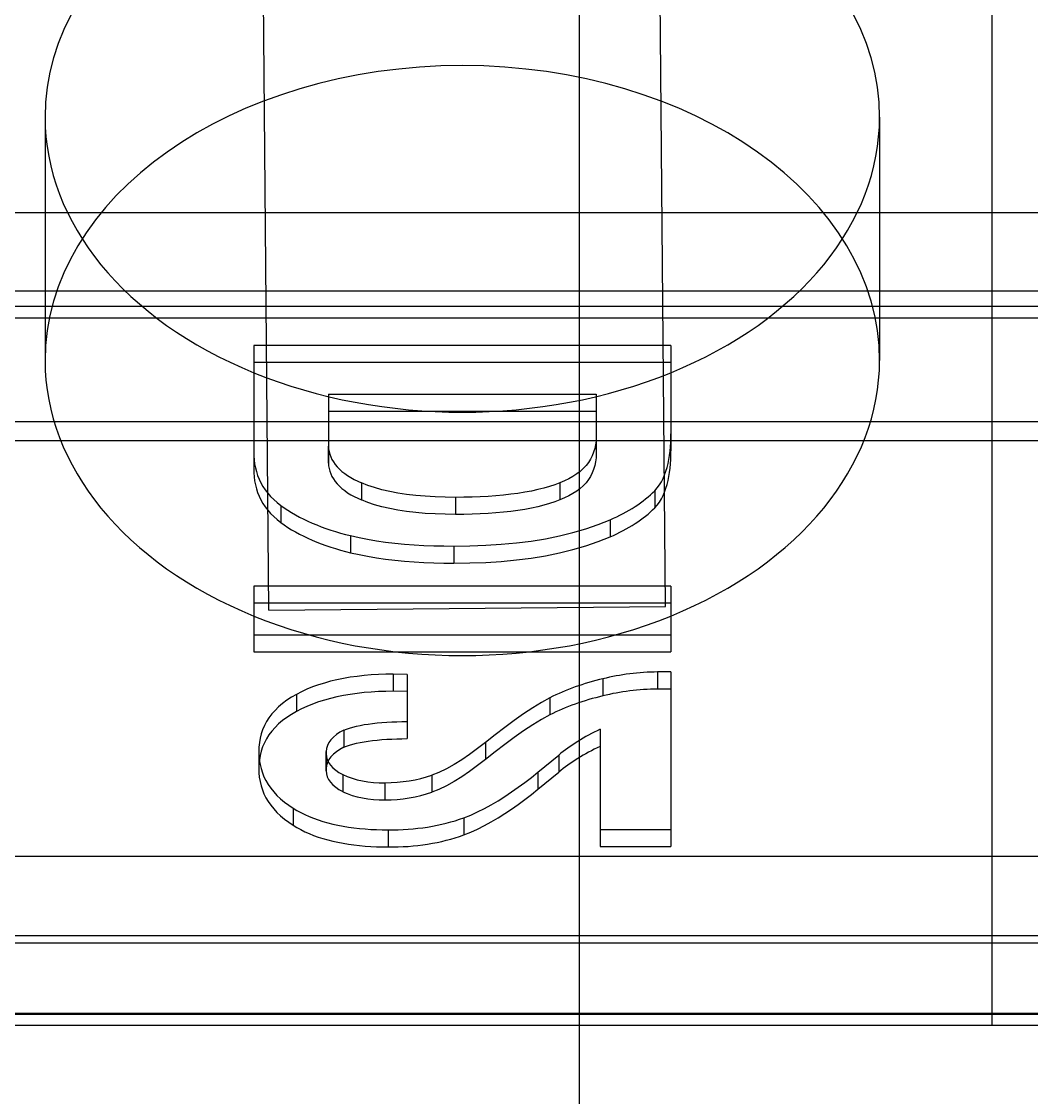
# Model space of a CAD drawing. Extents: x 0 to 171, y 0 to 233.
# Drawn here: x 62.26 to 67.08, y 15.17 to 20.3 of the extents above; entities that cross this region are included whole.
import ezdxf

# ---------------------------------------------------------------- set-up
doc = ezdxf.new("R2010")
doc.units = 0
doc.layers.add('-15N-THT. THIẾT BỊ ĐÓNG MỞ', color=40, linetype='CONTINUOUS')

# ---------------------------------------------------------------- blocks, each defined once
blk = doc.blocks.new('06 - N - SC VSD CHIẾU TRÊN ATV630U75~D11N4')
at = {"layer": '-15N-THT. THIẾT BỊ ĐÓNG MỞ'}
for p, q in [((-18.6118, -217.4922), (-18.6118, -200.9863)), ((-22.0584, -215.5116), (-22.1313, -207.1601)), ((-20.1695, -215.4951), (-20.2422, -207.1558)), ((-20.5802, -209.1443), (-20.5802, -228.5315)), ((-20.5802, -209.1443), (-20.5802, -228.5315)), ((-23.1255, -213.1625), (-23.1255, -214.3225)), ((-19.1487, -213.1625), (-19.1487, -214.3225)), ((-1.9884, -213.6182), (-49.2078, -213.6182)), ((39.5042, -213.9921), (-38.8143, -213.9921)), ((-38.8143, -214.0624), (39.5042, -214.0624)), ((39.5042, -214.1207), (-38.8143, -214.1207)), ((-22.1313, -214.2505), (-22.1313, -214.8383)), ((-20.1429, -214.2505), (-22.1313, -214.2505)), ((-20.1429, -214.2505), (-20.1429, -214.7523)), ((-20.1429, -214.3319), (-22.1313, -214.3319)), ((-21.7749, -214.4827), (-20.4993, -214.4827)), ((-21.7749, -214.4827), (-21.7749, -214.8081)), ((-20.4993, -214.4827), (-20.4993, -214.767)), ((-21.7749, -214.5642), (-20.4993, -214.5642)), ((-72.7889, -214.6125), (72.7889, -214.6125)), ((-20.4993, -214.6856), (-20.5, -214.7047)), ((-20.1431, -214.6921), (-20.1429, -214.6709)), ((-43.1916, -214.7038), (66.4715, -214.7038)), ((-21.775, -214.8114), (-21.775, -214.7299)), ((-20.5022, -214.7234), (-20.506, -214.7418)), ((-20.5, -214.7047), (-20.5022, -214.7234)), ((-20.147, -214.7543), (-20.1452, -214.7339)), ((-20.1452, -214.7339), (-20.1439, -214.7131)), ((-20.1439, -214.7131), (-20.1431, -214.6921)), ((-22.1313, -214.7568), (-22.1308, -214.7764)), ((-22.1308, -214.7764), (-22.1293, -214.7957)), ((-20.5181, -214.7767), (-20.5263, -214.793)), ((-20.5113, -214.7596), (-20.5181, -214.7767)), ((-20.506, -214.7418), (-20.5113, -214.7596)), ((-20.5, -214.7861), (-20.5022, -214.8049)), ((-20.4993, -214.767), (-20.5, -214.7861)), ((-20.1527, -214.794), (-20.1495, -214.7743)), ((-20.1495, -214.7743), (-20.147, -214.7543)), ((-20.1439, -214.7946), (-20.1431, -214.7736)), ((-20.1431, -214.7736), (-20.1429, -214.7523)), ((-22.1313, -214.8383), (-22.1308, -214.8578)), ((-22.1293, -214.7957), (-22.1268, -214.8147)), ((-22.1268, -214.8147), (-22.1232, -214.8335)), ((-22.1232, -214.8335), (-22.1185, -214.8519)), ((-20.5608, -214.8373), (-20.5756, -214.8506)), ((-20.5476, -214.8233), (-20.5608, -214.8373)), ((-20.5362, -214.8086), (-20.5476, -214.8233)), ((-20.5263, -214.793), (-20.5362, -214.8086)), ((-20.506, -214.8232), (-20.5113, -214.841)), ((-20.5022, -214.8049), (-20.506, -214.8232)), ((-20.1666, -214.85), (-20.1612, -214.8319)), ((-20.1612, -214.8319), (-20.1565, -214.8132)), ((-20.1565, -214.8132), (-20.1527, -214.794)), ((-20.1495, -214.8558), (-20.147, -214.8357)), ((-20.147, -214.8357), (-20.1452, -214.8153)), ((-20.1452, -214.8153), (-20.1439, -214.7946)), ((-22.1308, -214.8578), (-22.1293, -214.8771)), ((-22.1293, -214.8771), (-22.1268, -214.8962)), ((-22.1185, -214.8519), (-22.1126, -214.8701)), ((-22.1126, -214.8701), (-22.1055, -214.8878)), ((-22.1055, -214.8878), (-22.0971, -214.9051)), ((-20.6291, -214.8859), (-20.6499, -214.8961)), ((-20.6098, -214.8748), (-20.6291, -214.8859)), ((-20.592, -214.8631), (-20.6098, -214.8748)), ((-20.5756, -214.8506), (-20.592, -214.8631)), ((-20.5362, -214.89), (-20.5476, -214.9048)), ((-20.5263, -214.8745), (-20.5362, -214.89)), ((-20.5181, -214.8581), (-20.5263, -214.8745)), ((-20.5113, -214.841), (-20.5181, -214.8581)), ((-20.1885, -214.9003), (-20.1802, -214.8843)), ((-20.1802, -214.8843), (-20.173, -214.8675)), ((-20.173, -214.8675), (-20.1666, -214.85)), ((-20.1565, -214.8946), (-20.1527, -214.8754)), ((-20.1527, -214.8754), (-20.1495, -214.8558)), ((-22.1268, -214.8962), (-22.1232, -214.9149)), ((-22.1232, -214.9149), (-22.1185, -214.9334)), ((-22.1185, -214.9334), (-22.1126, -214.9515)), ((-22.0971, -214.9051), (-22.0875, -214.9221)), ((-22.0875, -214.9221), (-22.0766, -214.9385)), ((-22.0766, -214.9385), (-22.0644, -214.9545)), ((-21.617, -214.9055), (-21.617, -214.9869)), ((-21.5875, -214.9173), (-21.617, -214.9055)), ((-21.5552, -214.9282), (-21.5875, -214.9173)), ((-21.5203, -214.938), (-21.5552, -214.9282)), ((-21.4831, -214.9468), (-21.5203, -214.938)), ((-20.7777, -214.9377), (-20.8078, -214.9443)), ((-20.7489, -214.9305), (-20.7777, -214.9377)), ((-20.7217, -214.9227), (-20.7489, -214.9305)), ((-20.696, -214.9143), (-20.7217, -214.9227)), ((-20.672, -214.9055), (-20.696, -214.9143)), ((-20.6499, -214.8961), (-20.672, -214.9055)), ((-20.672, -214.9055), (-20.672, -214.9869)), ((-20.5756, -214.932), (-20.592, -214.9445)), ((-20.5608, -214.9188), (-20.5756, -214.932)), ((-20.5476, -214.9048), (-20.5608, -214.9188)), ((-20.2198, -214.9427), (-20.2082, -214.9296)), ((-20.2198, -214.9427), (-20.2198, -215.0241)), ((-20.2082, -214.9296), (-20.1978, -214.9154)), ((-20.1978, -214.9154), (-20.1885, -214.9003)), ((-20.173, -214.949), (-20.1666, -214.9314)), ((-20.1666, -214.9314), (-20.1612, -214.9133)), ((-20.1612, -214.9133), (-20.1565, -214.8946)), ((-22.1126, -214.9515), (-22.1055, -214.9692)), ((-22.1055, -214.9692), (-22.0971, -214.9866)), ((-22.0971, -214.9866), (-22.0875, -215.0035)), ((-22.0644, -214.9545), (-22.0509, -214.9699)), ((-22.0509, -214.9699), (-22.036, -214.9848)), ((-22.036, -214.9848), (-22.0198, -214.9991)), ((-21.5875, -214.9987), (-21.617, -214.9869)), ((-21.4438, -214.9543), (-21.4831, -214.9468)), ((-21.4025, -214.9606), (-21.4438, -214.9543)), ((-21.3592, -214.9656), (-21.4025, -214.9606)), ((-21.314, -214.9695), (-21.3592, -214.9656)), ((-21.267, -214.9723), (-21.314, -214.9695)), ((-21.219, -214.9739), (-21.267, -214.9723)), ((-21.1702, -214.9744), (-21.219, -214.9739)), ((-21.1301, -214.9741), (-21.1702, -214.9744)), ((-21.1702, -214.9744), (-21.1702, -215.0559)), ((-21.0907, -214.9733), (-21.1301, -214.9741)), ((-21.052, -214.9719), (-21.0907, -214.9733)), ((-21.014, -214.9698), (-21.052, -214.9719)), ((-20.977, -214.9672), (-21.014, -214.9698)), ((-20.9409, -214.964), (-20.977, -214.9672)), ((-20.9059, -214.96), (-20.9409, -214.964)), ((-20.8719, -214.9554), (-20.9059, -214.96)), ((-20.8392, -214.9502), (-20.8719, -214.9554)), ((-20.8078, -214.9443), (-20.8392, -214.9502)), ((-20.672, -214.9869), (-20.696, -214.9958)), ((-20.6499, -214.9775), (-20.672, -214.9869)), ((-20.6291, -214.9673), (-20.6499, -214.9775)), ((-20.6098, -214.9563), (-20.6291, -214.9673)), ((-20.592, -214.9445), (-20.6098, -214.9563)), ((-20.1978, -214.9968), (-20.1885, -214.9817)), ((-20.1885, -214.9817), (-20.1802, -214.9657)), ((-20.1802, -214.9657), (-20.173, -214.949)), ((-22.0875, -215.0035), (-22.0766, -215.02)), ((-22.0766, -215.02), (-22.0644, -215.0359)), ((-22.0644, -215.0359), (-22.0509, -215.0514)), ((-22.0198, -214.9991), (-22.0023, -215.0128)), ((-22.0023, -215.0128), (-22.0023, -215.0942)), ((-21.5552, -215.0096), (-21.5875, -214.9987)), ((-21.5203, -215.0195), (-21.5552, -215.0096)), ((-21.4831, -215.0282), (-21.5203, -215.0195)), ((-21.4438, -215.0358), (-21.4831, -215.0282)), ((-21.4025, -215.042), (-21.4438, -215.0358)), ((-21.3592, -215.0471), (-21.4025, -215.042)), ((-20.9059, -215.0415), (-20.9409, -215.0454)), ((-20.8719, -215.0369), (-20.9059, -215.0415)), ((-20.8392, -215.0316), (-20.8719, -215.0369)), ((-20.8078, -215.0257), (-20.8392, -215.0316)), ((-20.7777, -215.0192), (-20.8078, -215.0257)), ((-20.7489, -215.012), (-20.7777, -215.0192)), ((-20.7217, -215.0041), (-20.7489, -215.012)), ((-20.696, -214.9958), (-20.7217, -215.0041)), ((-20.2198, -215.0241), (-20.2082, -215.011)), ((-20.2082, -215.011), (-20.1978, -214.9968)), ((-22.0509, -215.0514), (-22.036, -215.0662)), ((-22.036, -215.0662), (-22.0198, -215.0805)), ((-22.0198, -215.0805), (-22.0023, -215.0942)), ((-21.314, -215.051), (-21.3592, -215.0471)), ((-21.267, -215.0537), (-21.314, -215.051)), ((-21.219, -215.0553), (-21.267, -215.0537)), ((-21.1702, -215.0558), (-21.219, -215.0553)), ((-21.1301, -215.0556), (-21.1702, -215.0558)), ((-21.0907, -215.0547), (-21.1301, -215.0556)), ((-21.052, -215.0533), (-21.0907, -215.0547)), ((-21.014, -215.0513), (-21.052, -215.0533)), ((-20.977, -215.0487), (-21.014, -215.0513)), ((-20.9409, -215.0454), (-20.977, -215.0487)), ((-20.4892, -215.1038), (-20.4332, -215.0812)), ((-20.4332, -215.0812), (-20.4332, -215.1626)), ((-20.6738, -215.1579), (-20.6097, -215.1422)), ((-20.6097, -215.1422), (-20.5481, -215.1242)), ((-20.5481, -215.1242), (-20.4892, -215.1038)), ((-21.6694, -215.1568), (-21.6294, -215.1658)), ((-21.6694, -215.1568), (-21.6694, -215.2383)), ((-21.6294, -215.1658), (-21.5882, -215.1739)), ((-21.5882, -215.1739), (-21.5459, -215.181)), ((-21.5459, -215.181), (-21.5026, -215.1873)), ((-21.5026, -215.1873), (-21.4583, -215.1926)), ((-21.4583, -215.1926), (-21.4132, -215.197)), ((-21.4132, -215.197), (-21.3673, -215.2005)), ((-21.0254, -215.203), (-20.9517, -215.1983)), ((-20.9517, -215.1983), (-20.8794, -215.1914)), ((-20.8794, -215.1914), (-20.8089, -215.1825)), ((-20.8089, -215.1825), (-20.7403, -215.1714)), ((-20.7403, -215.1714), (-20.6738, -215.1579)), ((-20.5481, -215.2056), (-20.4892, -215.1853)), ((-20.4892, -215.1853), (-20.4332, -215.1626)), ((-21.6694, -215.2383), (-21.6294, -215.2473)), ((-21.6294, -215.2473), (-21.5882, -215.2554)), ((-21.3673, -215.2005), (-21.3206, -215.2033)), ((-21.3206, -215.2033), (-21.2733, -215.2052)), ((-21.2733, -215.2052), (-21.2254, -215.2063)), ((-21.2254, -215.2063), (-21.1769, -215.2067)), ((-21.1769, -215.2067), (-21.1006, -215.2058)), ((-21.1769, -215.2067), (-21.1769, -215.2881)), ((-21.1006, -215.2058), (-21.0254, -215.203)), ((-20.7403, -215.2528), (-20.6738, -215.2394)), ((-20.6738, -215.2394), (-20.6097, -215.2237)), ((-20.6097, -215.2237), (-20.5481, -215.2056)), ((-21.5882, -215.2554), (-21.5459, -215.2625)), ((-21.5459, -215.2625), (-21.5026, -215.2687)), ((-21.5026, -215.2687), (-21.4583, -215.274)), ((-21.4583, -215.274), (-21.4132, -215.2784)), ((-21.4132, -215.2784), (-21.3673, -215.282)), ((-21.3673, -215.282), (-21.3206, -215.2847)), ((-21.3206, -215.2847), (-21.2733, -215.2866)), ((-21.2733, -215.2866), (-21.2254, -215.2878)), ((-21.2254, -215.2878), (-21.1769, -215.2881)), ((-21.1769, -215.2881), (-21.1006, -215.2872)), ((-21.1006, -215.2872), (-21.0254, -215.2844)), ((-21.0254, -215.2844), (-20.9517, -215.2797)), ((-20.9517, -215.2797), (-20.8794, -215.2729)), ((-20.8794, -215.2729), (-20.8089, -215.2639)), ((-20.8089, -215.2639), (-20.7403, -215.2528)), ((-22.1313, -215.3972), (-22.1313, -215.7109)), ((-20.1429, -215.3972), (-22.1313, -215.3972)), ((-20.1429, -215.3972), (-20.1429, -215.7109)), ((-20.1429, -215.4786), (-22.1313, -215.4786)), ((-22.0584, -215.5116), (-20.1695, -215.4951)), ((-20.1695, -215.4951), (-20.1695, -215.4951)), ((-22.0584, -215.5116), (-22.0584, -215.5116)), ((-22.1313, -215.6295), (-20.1429, -215.6295)), ((-22.1313, -215.7109), (-20.1429, -215.7109)), ((-20.2063, -215.8068), (-20.2063, -215.8882)), ((-20.1429, -215.8068), (-20.2063, -215.8068)), ((-20.1429, -215.8068), (-20.1429, -216.6385)), ((-21.7943, -215.8594), (-21.8229, -215.8684)), ((-21.7648, -215.8512), (-21.7943, -215.8594)), ((-21.7345, -215.8439), (-21.7648, -215.8512)), ((-21.7033, -215.8376), (-21.7345, -215.8439)), ((-21.6714, -215.8322), (-21.7033, -215.8376)), ((-21.6388, -215.8276), (-21.6714, -215.8322)), ((-21.6055, -215.8239), (-21.6388, -215.8276)), ((-21.5716, -215.8211), (-21.6055, -215.8239)), ((-21.5372, -215.8192), (-21.5716, -215.8211)), ((-21.5023, -215.818), (-21.5372, -215.8192)), ((-21.4672, -215.8176), (-21.5023, -215.818)), ((-21.4672, -215.8176), (-21.4672, -215.899)), ((-21.3997, -215.8184), (-21.4672, -215.8176)), ((-21.3997, -215.8184), (-21.3997, -216.1244)), ((-20.4669, -215.8393), (-20.4669, -215.9207)), ((-21.9275, -215.9136), (-21.9512, -215.9273)), ((-21.9029, -215.901), (-21.9275, -215.9136)), ((-21.9275, -215.9136), (-21.9275, -215.9951)), ((-21.8773, -215.8893), (-21.9029, -215.901)), ((-21.8506, -215.8784), (-21.8773, -215.8893)), ((-21.8229, -215.8684), (-21.8506, -215.8784)), ((-21.6714, -215.9136), (-21.7033, -215.919)), ((-21.6388, -215.9091), (-21.6714, -215.9136)), ((-21.6055, -215.9054), (-21.6388, -215.9091)), ((-21.5716, -215.9026), (-21.6055, -215.9054)), ((-21.5372, -215.9006), (-21.5716, -215.9026)), ((-21.5023, -215.8994), (-21.5372, -215.9006)), ((-21.4672, -215.899), (-21.5023, -215.8994)), ((-21.3997, -215.8998), (-21.4672, -215.899)), ((-20.1429, -215.8882), (-20.2063, -215.8882)), ((-21.9939, -215.957), (-22.0127, -215.973)), ((-21.9734, -215.9417), (-21.9939, -215.957)), ((-21.9512, -215.9273), (-21.9734, -215.9417)), ((-21.8506, -215.9599), (-21.8773, -215.9707)), ((-21.8229, -215.9499), (-21.8506, -215.9599)), ((-21.7943, -215.9408), (-21.8229, -215.9499)), ((-21.7648, -215.9326), (-21.7943, -215.9408)), ((-21.7345, -215.9254), (-21.7648, -215.9326)), ((-21.7033, -215.919), (-21.7345, -215.9254)), ((-20.7597, -215.9516), (-20.8018, -215.9774)), ((-20.7196, -215.9297), (-20.7597, -215.9516)), ((-20.7196, -215.9297), (-20.7196, -216.0111)), ((-22.045, -216.0071), (-22.0585, -216.025)), ((-22.0297, -215.9897), (-22.045, -216.0071)), ((-22.0127, -215.973), (-22.0297, -215.9897)), ((-21.9512, -216.0087), (-21.9734, -216.0232)), ((-21.9275, -215.9951), (-21.9512, -216.0087)), ((-21.9029, -215.9825), (-21.9275, -215.9951)), ((-21.8773, -215.9707), (-21.9029, -215.9825)), ((-20.8453, -216.0064), (-20.8899, -216.0378)), ((-20.8018, -215.9774), (-20.8453, -216.0064)), ((-20.7196, -216.0111), (-20.7597, -216.033)), ((-22.0803, -216.0626), (-22.0887, -216.0822)), ((-22.0703, -216.0435), (-22.0803, -216.0626)), ((-22.0585, -216.025), (-22.0703, -216.0435)), ((-22.0127, -216.0545), (-22.0297, -216.0712)), ((-21.9939, -216.0385), (-22.0127, -216.0545)), ((-21.9734, -216.0232), (-21.9939, -216.0385)), ((-21.6743, -216.0742), (-21.6588, -216.0696)), ((-21.6588, -216.0696), (-21.6421, -216.0653)), ((-21.6421, -216.0653), (-21.6242, -216.0614)), ((-21.6242, -216.0614), (-21.6053, -216.0579)), ((-21.6053, -216.0579), (-21.5853, -216.0549)), ((-21.5853, -216.0549), (-21.5645, -216.0522)), ((-21.5645, -216.0522), (-21.5428, -216.0499)), ((-21.5428, -216.0499), (-21.5203, -216.0479)), ((-21.5203, -216.0479), (-21.4971, -216.0463)), ((-21.4971, -216.0463), (-21.4734, -216.045)), ((-21.4734, -216.045), (-21.4492, -216.044)), ((-21.4492, -216.044), (-21.4246, -216.0433)), ((-21.4246, -216.0433), (-21.3997, -216.0429)), ((-20.8899, -216.0378), (-20.9353, -216.0713)), ((-20.8018, -216.0588), (-20.8453, -216.0878)), ((-20.7597, -216.033), (-20.8018, -216.0588)), ((-22.0955, -216.1022), (-22.1006, -216.1227)), ((-22.0887, -216.0822), (-22.0955, -216.1022)), ((-22.0585, -216.1064), (-22.0703, -216.125)), ((-22.045, -216.0885), (-22.0585, -216.1064)), ((-22.0297, -216.0712), (-22.045, -216.0885)), ((-21.701, -216.0845), (-21.6884, -216.0792)), ((-21.701, -216.0845), (-21.701, -216.1659)), ((-21.6884, -216.0792), (-21.6743, -216.0742)), ((-20.9811, -216.1064), (-21.0272, -216.1428)), ((-20.9353, -216.0713), (-20.9811, -216.1064)), ((-20.8899, -216.1193), (-20.9353, -216.1527)), ((-20.8453, -216.0878), (-20.8899, -216.1193)), ((-20.4804, -216.0801), (-20.4804, -216.6385)), ((-22.1063, -216.1647), (-22.107, -216.1862)), ((-22.1042, -216.1435), (-22.1063, -216.1647)), ((-22.1006, -216.1227), (-22.1042, -216.1435)), ((-22.0887, -216.1637), (-22.0955, -216.1837)), ((-22.0803, -216.1441), (-22.0887, -216.1637)), ((-22.0703, -216.125), (-22.0803, -216.1441)), ((-21.701, -216.1659), (-21.6884, -216.1607)), ((-21.6884, -216.1607), (-21.6743, -216.1557)), ((-21.6743, -216.1557), (-21.6588, -216.151)), ((-21.6588, -216.151), (-21.6421, -216.1467)), ((-21.6421, -216.1467), (-21.6242, -216.1428)), ((-21.6242, -216.1428), (-21.6053, -216.1394)), ((-21.6053, -216.1394), (-21.5853, -216.1363)), ((-21.5853, -216.1363), (-21.5645, -216.1336)), ((-21.5645, -216.1336), (-21.5428, -216.1313)), ((-21.5428, -216.1313), (-21.5203, -216.1293)), ((-21.5203, -216.1293), (-21.4971, -216.1277)), ((-21.4971, -216.1277), (-21.4734, -216.1264)), ((-21.4734, -216.1264), (-21.4492, -216.1255)), ((-21.4492, -216.1255), (-21.4246, -216.1248)), ((-21.4246, -216.1248), (-21.3997, -216.1244)), ((-21.0644, -216.1717), (-21.1022, -216.1994)), ((-21.0272, -216.1428), (-21.0644, -216.1717)), ((-21.0272, -216.1428), (-21.0272, -216.2242)), ((-20.9353, -216.1527), (-20.9811, -216.1878)), ((-22.107, -216.1862), (-22.1064, -216.2069)), ((-22.107, -216.1862), (-22.107, -216.2676)), ((-22.1064, -216.2069), (-22.1044, -216.2273)), ((-22.1006, -216.2042), (-22.1042, -216.225)), ((-22.0955, -216.1837), (-22.1006, -216.2042)), ((-21.7859, -216.2675), (-21.7859, -216.1861)), ((-21.7859, -216.2782), (-21.7859, -216.1967)), ((-21.7857, -216.1916), (-21.7857, -216.273)), ((-21.1022, -216.1994), (-21.1396, -216.225)), ((-21.0272, -216.2242), (-21.0644, -216.2532)), ((-20.9811, -216.1878), (-21.0272, -216.2242)), ((-20.7773, -216.2845), (-20.6774, -216.2032)), ((-20.6774, -216.2032), (-20.6774, -216.2846)), ((-22.1063, -216.2461), (-22.107, -216.2676)), ((-22.107, -216.2676), (-22.1064, -216.2883)), ((-22.1042, -216.225), (-22.1063, -216.2461)), ((-22.1044, -216.2273), (-22.101, -216.2475)), ((-22.101, -216.2475), (-22.0962, -216.2674)), ((-22.0962, -216.2674), (-22.0899, -216.287)), ((-21.2131, -216.2683), (-21.2487, -216.2853)), ((-21.1765, -216.248), (-21.2131, -216.2683)), ((-21.1396, -216.225), (-21.1765, -216.248)), ((-21.0644, -216.2532), (-21.1022, -216.2809)), ((-22.1064, -216.2883), (-22.1044, -216.3088)), ((-22.1044, -216.3088), (-22.101, -216.329)), ((-22.0899, -216.287), (-22.0822, -216.3061)), ((-22.0822, -216.3061), (-22.0729, -216.3248)), ((-22.0729, -216.3248), (-22.0621, -216.3431)), ((-21.7072, -216.2959), (-21.7072, -216.3774)), ((-21.2487, -216.2853), (-21.2822, -216.2984)), ((-21.2822, -216.2984), (-21.2822, -216.3799)), ((-21.1396, -216.3064), (-21.1765, -216.3294)), ((-21.1022, -216.2809), (-21.1396, -216.3064)), ((-20.8393, -216.3332), (-20.8082, -216.3092)), ((-20.8082, -216.3092), (-20.7773, -216.2845)), ((-20.7773, -216.2845), (-20.7773, -216.3659)), ((-20.7773, -216.3659), (-20.6774, -216.2846)), ((-22.101, -216.329), (-22.0962, -216.3488)), ((-22.0962, -216.3488), (-22.0899, -216.3684)), ((-22.0899, -216.3684), (-22.0822, -216.3875)), ((-22.0621, -216.3431), (-22.0497, -216.3608)), ((-22.0497, -216.3608), (-22.0358, -216.3781)), ((-22.0358, -216.3781), (-22.0203, -216.3949)), ((-21.5063, -216.3348), (-21.5063, -216.4163)), ((-21.2487, -216.3667), (-21.2822, -216.3799)), ((-21.2131, -216.3497), (-21.2487, -216.3667)), ((-21.1765, -216.3294), (-21.2131, -216.3497)), ((-20.9024, -216.3788), (-20.8707, -216.3565)), ((-20.8707, -216.3565), (-20.8393, -216.3332)), ((-20.8082, -216.3907), (-20.7773, -216.3659)), ((-22.0822, -216.3875), (-22.0729, -216.4062)), ((-22.0729, -216.4062), (-22.0621, -216.4245)), ((-22.0621, -216.4245), (-22.0497, -216.4423)), ((-22.0203, -216.3949), (-22.0032, -216.4111)), ((-22.0032, -216.4111), (-21.9846, -216.4267)), ((-21.9846, -216.4267), (-21.9645, -216.4417)), ((-20.999, -216.4398), (-20.9666, -216.4206)), ((-20.9666, -216.4206), (-20.9344, -216.4003)), ((-20.9344, -216.4003), (-20.9024, -216.3788)), ((-20.8707, -216.4379), (-20.8393, -216.4147)), ((-20.8393, -216.4147), (-20.8082, -216.3907)), ((-22.0497, -216.4423), (-22.0358, -216.4596)), ((-22.0358, -216.4596), (-22.0203, -216.4763)), ((-22.0203, -216.4763), (-22.0032, -216.4925)), ((-21.9645, -216.4417), (-21.943, -216.456)), ((-21.943, -216.456), (-21.9251, -216.4668)), ((-21.943, -216.456), (-21.943, -216.5375)), ((-21.9251, -216.4668), (-21.9064, -216.477)), ((-21.9064, -216.477), (-21.8869, -216.4866)), ((-21.0971, -216.4889), (-21.0643, -216.4741)), ((-21.0643, -216.4741), (-21.0316, -216.4577)), ((-21.0316, -216.4577), (-20.999, -216.4398)), ((-20.9344, -216.4817), (-20.9024, -216.4603)), ((-20.9024, -216.4603), (-20.8707, -216.4379)), ((-22.0032, -216.4925), (-21.9846, -216.5081)), ((-21.9846, -216.5081), (-21.9645, -216.5231)), ((-21.9645, -216.5231), (-21.943, -216.5375)), ((-21.8869, -216.4866), (-21.8666, -216.4957)), ((-21.8666, -216.4957), (-21.8455, -216.5042)), ((-21.8455, -216.5042), (-21.8237, -216.5121)), ((-21.8237, -216.5121), (-21.8013, -216.5193)), ((-21.8013, -216.5193), (-21.7782, -216.5259)), ((-21.7782, -216.5259), (-21.7545, -216.5319)), ((-21.7545, -216.5319), (-21.7302, -216.5373)), ((-21.1298, -216.502), (-21.0971, -216.4889)), ((-21.1298, -216.502), (-21.1298, -216.5834)), ((-21.0316, -216.5391), (-20.999, -216.5213)), ((-20.999, -216.5213), (-20.9666, -216.5021)), ((-20.9666, -216.5021), (-20.9344, -216.4817)), ((-21.943, -216.5375), (-21.9251, -216.5482)), ((-21.9251, -216.5482), (-21.9064, -216.5584)), ((-21.9064, -216.5584), (-21.8869, -216.5681)), ((-21.8869, -216.5681), (-21.8666, -216.5771)), ((-21.8666, -216.5771), (-21.8455, -216.5856)), ((-21.7302, -216.5373), (-21.7053, -216.5421)), ((-21.7053, -216.5421), (-21.6799, -216.5462)), ((-21.6799, -216.5462), (-21.654, -216.5498)), ((-21.654, -216.5498), (-21.6276, -216.5528)), ((-21.6276, -216.5528), (-21.6008, -216.5552)), ((-21.6008, -216.5552), (-21.5737, -216.557)), ((-21.5737, -216.557), (-21.5461, -216.5584)), ((-21.5461, -216.5584), (-21.5183, -216.5591)), ((-21.5183, -216.5591), (-21.4901, -216.5594)), ((-21.4901, -216.5594), (-21.4901, -216.6408)), ((-21.1298, -216.5834), (-21.0971, -216.5704)), ((-21.0971, -216.5704), (-21.0643, -216.5555)), ((-21.0643, -216.5555), (-21.0316, -216.5391)), ((-20.4804, -216.557), (-20.1429, -216.557)), ((-21.8455, -216.5856), (-21.8237, -216.5935)), ((-21.8237, -216.5935), (-21.8013, -216.6007)), ((-21.8013, -216.6007), (-21.7782, -216.6074)), ((-21.7782, -216.6074), (-21.7545, -216.6133)), ((-21.7545, -216.6133), (-21.7302, -216.6187)), ((-21.7302, -216.6187), (-21.7053, -216.6235)), ((-21.7053, -216.6235), (-21.6799, -216.6277)), ((-21.6799, -216.6277), (-21.654, -216.6312)), ((-21.654, -216.6312), (-21.6276, -216.6342)), ((-21.6276, -216.6342), (-21.6008, -216.6366)), ((-21.6008, -216.6366), (-21.5737, -216.6385)), ((-21.5737, -216.6385), (-21.5461, -216.6398)), ((-21.5461, -216.6398), (-21.5183, -216.6406)), ((-21.5183, -216.6406), (-21.4901, -216.6408)), ((-20.4804, -216.6385), (-20.1429, -216.6385)), ((39.5042, -216.6867), (-38.8143, -216.6867)), ((39.5042, -217.0643), (-38.8143, -217.0643)), ((-42.1675, -217.098), (65.906, -217.098)), ((-38.8143, -217.4339), (39.5042, -217.4339)), ((39.5042, -217.4399), (-38.8143, -217.4399)), ((39.5042, -217.4922), (-38.8143, -217.4922))]:
    blk.add_line(p, q, dxfattribs=at)
for centre, major_axis, ratio, start_param, end_param in [((-21.1371, -213.1625), (-1.9884, 0), 0.707107, 3.141593, 6.283185), ((-21.1371, -214.3225), (-1.9884, 0), 0.707107, 3.141593, 6.283185), ((-21.1371, -213.1625), (-1.9884, 0), 0.707107, 0, 3.141593), ((-21.1371, -214.3225), (-1.9884, 0), 0.707107, 0, 3.141593), ((-21.3993, -214.7299), (-0.3757, 0), 0.573576, -0.01506, 0.000121), ((-21.3993, -214.7299), (-0.3757, 0), 0.573576, 0.000121, 0.952718), ((-21.3993, -214.8113), (-0.3757, 0), 0.573576, -0.01506, 0.000121), ((-21.3993, -214.8113), (-0.3757, 0), 0.573576, 0.000121, 0.952718), ((-20.8998, -214.7213), (-0.7818, 0), 0.573576, 2.210226, 2.625386), ((-21.3618, -214.7243), (-0.8144, 0), 0.573576, 0.665722, 1.1835), ((-20.8998, -214.8028), (-0.7818, 0), 0.573576, 2.210226, 2.625386), ((-21.3618, -214.8057), (-0.8144, 0), 0.573576, 0.665722, 1.1835), ((-20.1926, -216.2025), (-0.6901, 0), 0.573576, -1.550932, -1.162109), ((-20.1255, -216.3148), (-0.8966, 0), 0.573576, -1.180266, -0.846516), ((-20.1926, -216.2839), (-0.6901, 0), 0.573576, -1.550932, -1.162109), ((-20.1255, -216.3963), (-0.8966, 0), 0.573576, -1.180266, -0.846516), ((-21.5589, -216.1861), (-0.2271, 0), 0.573576, -0.89441, 0), ((-19.8208, -216.5409), (-1.0395, 0), 0.573576, -0.883422, -0.60218), ((-21.5589, -216.2675), (-0.2271, 0), 0.573576, -0.89441, 0), ((-19.8208, -216.6224), (-1.0395, 0), 0.573576, -0.883422, -0.60218), ((-21.5589, -216.1861), (-0.2271, 0), 0.573576, 0, 0.042464), ((-21.5566, -216.1967), (-0.2293, 0), 0.573576, -0.03895, 0), ((-21.5566, -216.1967), (-0.2293, 0), 0.573576, 0, 0.854494), ((-21.5589, -216.2675), (-0.2271, 0), 0.573576, 0, 0.042464), ((-21.5566, -216.2781), (-0.2293, 0), 0.573576, -0.03895, 0), ((-21.5566, -216.2781), (-0.2293, 0), 0.573576, 0, 0.854494), ((-21.5169, -216.1628), (-0.3001, 0), 0.573576, 0.884118, 1.606104), ((-21.5073, -216.0876), (-0.4311, 0), 0.573576, 1.573169, 2.120245), ((-21.5169, -216.2442), (-0.3001, 0), 0.573576, 0.884118, 1.606104), ((-21.5073, -216.169), (-0.4311, 0), 0.573576, 1.573169, 2.120245), ((-21.4768, -216.186), (-0.651, 0), 0.573576, 1.550365, 2.132983), ((-21.4768, -216.2675), (-0.651, 0), 0.573576, 1.550365, 2.132983)]:
    blk.add_ellipse(centre, major_axis=major_axis, ratio=ratio, start_param=start_param, end_param=end_param, dxfattribs=at)

msp = doc.modelspace()

# ---------------------------------------------------------------- block references
msp.add_blockref('06 - N - SC VSD CHIẾU TRÊN ATV630U75~D11N4', (85.5, 233.0068))

doc.saveas('drawing.dxf')
